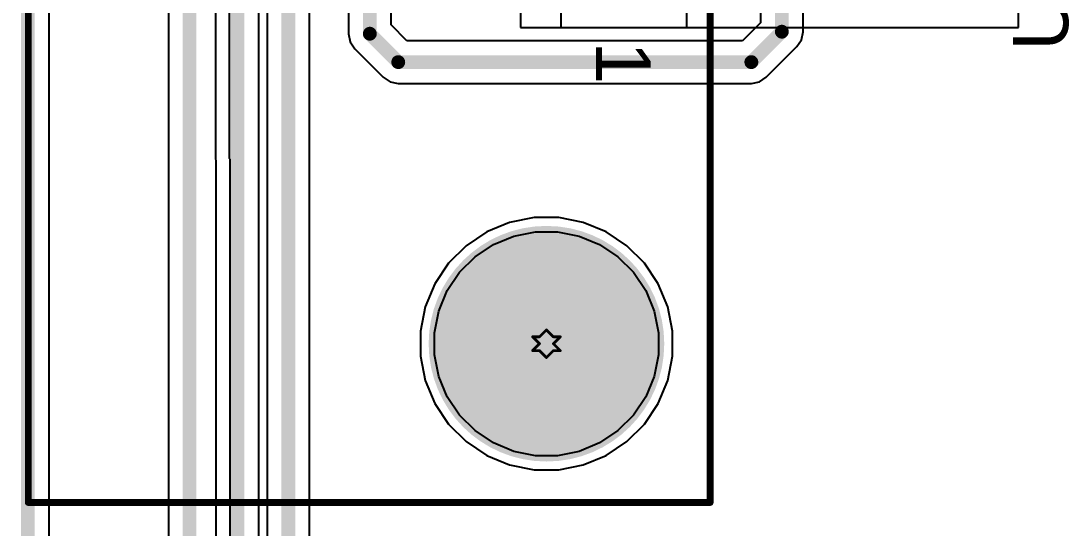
# Model space of a CAD drawing. Header units: inches. Extents: x -4 to 338, y -3 to 155.
# Drawn here: x -3.71 to 15.51, y 31.97 to 41.27 of the extents above; entities that cross this region are included whole.
import ezdxf

# ---------------------------------------------------------------- set-up
doc = ezdxf.new("R2010")
doc.units = ezdxf.units.IN
for name, color, linetype in [('Board Outline', 216, 'Continuous'), ('Bottom Layer', 5, 'Continuous'), ('Bottom Solder', 6, 'Continuous'), ('Drill Drawing', 1, 'Continuous'), ('Multi-Layer', 9, 'Continuous'), ('Pad Holes', 156, 'Continuous'), ('Top Layer', 1, 'Continuous'), ('Top Overlay', 2, 'Continuous'), ('Top Solder', 216, 'Continuous')]:
    doc.layers.add(name, color=color, linetype=linetype)
doc.styles.add('Arial', font='', dxfattribs={"height": 0.2})
doc.styles.get('Arial').set_extended_font_data('Arial')

# ---------------------------------------------------------------- blocks, each defined once
blk = doc.blocks.new('A_DF_09_A_KG_T2S_23')
at = {"layer": 'Bottom Layer'}
h = blk.add_hatch(color=5, dxfattribs=at)
edge = h.paths.add_edge_path()
edge.add_arc((12.495, 0), 2.058, 0, 360)
at = {"layer": 'Bottom Solder'}
h = blk.add_hatch(color=6, dxfattribs=at)
edge = h.paths.add_edge_path()
edge.add_arc((12.495, 0), 2.16, 0, 360)
at = {"layer": 'Multi-Layer'}
h = blk.add_hatch(color=9, dxfattribs=at)
edge = h.paths.add_edge_path()
edge.add_arc((12.495, 0), 2.058, 0, 360)
at = {"layer": 'Pad Holes'}
h = blk.add_hatch(color=7, dxfattribs=at)
edge = h.paths.add_edge_path()
edge.add_arc((12.495, 0), 1.55, 0, 360)
at = {"layer": 'Top Layer'}
h = blk.add_hatch(color=1, dxfattribs=at)
edge = h.paths.add_edge_path()
edge.add_arc((12.495, 0), 2.058, 0, 360)
at = {"layer": 'Top Solder'}
h = blk.add_hatch(color=216, dxfattribs=at)
edge = h.paths.add_edge_path()
edge.add_arc((12.495, 0), 2.16, 0, 360)
at = {"layer": 'Top Overlay'}
for points in [[(15.405, 3, 0.127, 0.127, 0), (-15.405, 3, 0.127, 0.127, 0)], [(15.405, -9.5, 0.127, 0.127, 0), (15.405, 3, 0.127, 0.127, 0)], [(15.405, -9.5, 0.127, 0.127, 0), (-15.405, -9.5, 0.127, 0.127, 0)]]:
    blk.add_lwpolyline(points, format="xyseb", dxfattribs=at)
for points in [[(15.373, 3, 0.0635, 0.0635, 1), (15.437, 3, 0.0635, 0.0635, 1)], [(15.373, 3, 0.0635, 0.0635, 1), (15.437, 3, 0.0635, 0.0635, 1)], [(15.373, -9.5, 0.0635, 0.0635, 1), (15.437, -9.5, 0.0635, 0.0635, 1)], [(15.373, -9.5, 0.0635, 0.0635, 1), (15.437, -9.5, 0.0635, 0.0635, 1)]]:
    blk.add_lwpolyline(points, format="xyseb", close=True, dxfattribs=at)
at = {"layer": 'Top Overlay', "style": 'Arial'}
blk.add_text('1', height=1, dxfattribs=at).set_placement((6.956, 0.911))

msp = doc.modelspace()

# ---------------------------------------------------------------- linework, layer by layer
at = {"layer": 'Board Outline'}
msp.add_lwpolyline([(-3.581, 94.077, 0.254, 0.254, 0), (-3.581, 1.34, 0.254, 0.254, 0)], format="xyseb", dxfattribs=at)
at = {"layer": 'Bottom Layer'}
for p, q in [((14.58, 41.148), (14.58, 96.266)), ((-3.192, 1.34), (-3.192, 94.077)), ((5.452, 44.581), (5.452, 41.148)), ((-0.142, 44.578), (-0.142, 38.745)), ((0.117, 38.745), (0.117, 44.578)), ((5.452, 41.148), (14.58, 41.148)), ((-0.142, 38.745), (-0.132, 38.696)), ((-0.132, 38.696), (-0.132, 23.444)), ((0.127, 38.735), (0.117, 38.745)), ((0.127, 23.444), (0.127, 38.735)), ((5.252, 37.573), (4.832, 37.399)), ((5.699, 37.662), (5.252, 37.573)), ((6.154, 37.662), (5.699, 37.662)), ((6.601, 37.573), (6.154, 37.662)), ((7.022, 37.399), (6.601, 37.573)), ((4.832, 37.399), (4.453, 37.146)), ((4.954, 37.17), (5.328, 37.324)), ((5.328, 37.324), (5.725, 37.403)), ((5.725, 37.403), (6.129, 37.403)), ((6.129, 37.403), (6.526, 37.324)), ((6.526, 37.324), (6.899, 37.17)), ((7.401, 37.146), (7.022, 37.399)), ((4.453, 37.146), (4.131, 36.824)), ((4.618, 36.945), (4.954, 37.17)), ((6.899, 37.17), (7.235, 36.945)), ((7.723, 36.824), (7.401, 37.146)), ((4.332, 36.659), (4.618, 36.945)), ((7.235, 36.945), (7.521, 36.659)), ((4.131, 36.824), (3.878, 36.445)), ((7.976, 36.445), (7.723, 36.824)), ((4.107, 36.323), (4.332, 36.659)), ((7.521, 36.659), (7.746, 36.323)), ((3.878, 36.445), (3.704, 36.025)), ((3.953, 35.949), (4.107, 36.323)), ((7.746, 36.323), (7.901, 35.949)), ((8.15, 36.025), (7.976, 36.445)), ((3.704, 36.025), (3.615, 35.578)), ((3.874, 35.552), (3.953, 35.949)), ((7.901, 35.949), (7.98, 35.552)), ((8.239, 35.578), (8.15, 36.025)), ((3.615, 35.578), (3.615, 35.123)), ((3.874, 35.148), (3.874, 35.552)), ((7.98, 35.552), (7.98, 35.148)), ((8.239, 35.123), (8.239, 35.578)), ((3.615, 35.123), (3.704, 34.676)), ((3.953, 34.751), (3.874, 35.148)), ((7.98, 35.148), (7.901, 34.751)), ((8.15, 34.676), (8.239, 35.123)), ((3.704, 34.676), (3.878, 34.255)), ((4.107, 34.378), (3.953, 34.751)), ((7.901, 34.751), (7.746, 34.378)), ((7.976, 34.255), (8.15, 34.676)), ((3.878, 34.255), (4.131, 33.876)), ((4.332, 34.042), (4.107, 34.378)), ((7.746, 34.378), (7.521, 34.042)), ((7.723, 33.876), (7.976, 34.255)), ((4.618, 33.756), (4.332, 34.042)), ((7.521, 34.042), (7.235, 33.756)), ((4.131, 33.876), (4.453, 33.554)), ((7.401, 33.554), (7.723, 33.876)), ((4.954, 33.531), (4.618, 33.756)), ((7.235, 33.756), (6.899, 33.531)), ((4.453, 33.554), (4.832, 33.301)), ((5.328, 33.376), (4.954, 33.531)), ((6.899, 33.531), (6.526, 33.376)), ((7.022, 33.301), (7.401, 33.554)), ((4.832, 33.301), (5.252, 33.127)), ((5.725, 33.297), (5.328, 33.376)), ((6.129, 33.297), (5.725, 33.297)), ((6.526, 33.376), (6.129, 33.297)), ((6.601, 33.127), (7.022, 33.301)), ((5.252, 33.127), (5.699, 33.038)), ((6.154, 33.038), (6.601, 33.127)), ((5.699, 33.038), (6.154, 33.038))]:
    msp.add_line(p, q, dxfattribs=at)
at = {"layer": 'Drill Drawing'}
for points in [[(5.8, 35.477, 0.0508, 0.0508, 0), (5.927, 35.604, 0.0508, 0.0508, 0)], [(5.927, 35.604, 0.0508, 0.0508, 0), (6.054, 35.477, 0.0508, 0.0508, 0)], [(5.673, 35.477, 0.0508, 0.0508, 0), (5.8, 35.35, 0.0508, 0.0508, 0)], [(5.673, 35.477, 0.0508, 0.0508, 0), (5.8, 35.477, 0.0508, 0.0508, 0)], [(5.673, 35.223, 0.0508, 0.0508, 0), (5.8, 35.35, 0.0508, 0.0508, 0)], [(6.054, 35.477, 0.0508, 0.0508, 0), (6.181, 35.477, 0.0508, 0.0508, 0)], [(6.054, 35.35, 0.0508, 0.0508, 0), (6.181, 35.477, 0.0508, 0.0508, 0)], [(6.054, 35.35, 0.0508, 0.0508, 0), (6.181, 35.223, 0.0508, 0.0508, 0)], [(5.673, 35.223, 0.0508, 0.0508, 0), (5.8, 35.223, 0.0508, 0.0508, 0)], [(5.8, 35.223, 0.0508, 0.0508, 0), (5.927, 35.096, 0.0508, 0.0508, 0)], [(5.927, 35.096, 0.0508, 0.0508, 0), (6.054, 35.223, 0.0508, 0.0508, 0)], [(6.054, 35.223, 0.0508, 0.0508, 0), (6.181, 35.223, 0.0508, 0.0508, 0)]]:
    msp.add_lwpolyline(points, format="xyseb", dxfattribs=at)
for points in [[(5.914, 35.604, 0.0254, 0.0254, 1), (5.939, 35.604, 0.0254, 0.0254, 1)], [(5.914, 35.604, 0.0254, 0.0254, 1), (5.939, 35.604, 0.0254, 0.0254, 1)], [(5.66, 35.477, 0.0254, 0.0254, 1), (5.685, 35.477, 0.0254, 0.0254, 1)], [(5.66, 35.477, 0.0254, 0.0254, 1), (5.685, 35.477, 0.0254, 0.0254, 1)], [(5.787, 35.477, 0.0254, 0.0254, 1), (5.812, 35.477, 0.0254, 0.0254, 1)], [(5.787, 35.477, 0.0254, 0.0254, 1), (5.812, 35.477, 0.0254, 0.0254, 1)], [(5.787, 35.35, 0.0254, 0.0254, 1), (5.812, 35.35, 0.0254, 0.0254, 1)], [(5.787, 35.35, 0.0254, 0.0254, 1), (5.812, 35.35, 0.0254, 0.0254, 1)], [(6.041, 35.477, 0.0254, 0.0254, 1), (6.066, 35.477, 0.0254, 0.0254, 1)], [(6.041, 35.477, 0.0254, 0.0254, 1), (6.066, 35.477, 0.0254, 0.0254, 1)], [(6.041, 35.35, 0.0254, 0.0254, 1), (6.066, 35.35, 0.0254, 0.0254, 1)], [(6.041, 35.35, 0.0254, 0.0254, 1), (6.066, 35.35, 0.0254, 0.0254, 1)], [(6.168, 35.477, 0.0254, 0.0254, 1), (6.193, 35.477, 0.0254, 0.0254, 1)], [(6.168, 35.477, 0.0254, 0.0254, 1), (6.193, 35.477, 0.0254, 0.0254, 1)], [(5.66, 35.223, 0.0254, 0.0254, 1), (5.685, 35.223, 0.0254, 0.0254, 1)], [(5.66, 35.223, 0.0254, 0.0254, 1), (5.685, 35.223, 0.0254, 0.0254, 1)], [(5.787, 35.223, 0.0254, 0.0254, 1), (5.812, 35.223, 0.0254, 0.0254, 1)], [(5.787, 35.223, 0.0254, 0.0254, 1), (5.812, 35.223, 0.0254, 0.0254, 1)], [(6.041, 35.223, 0.0254, 0.0254, 1), (6.066, 35.223, 0.0254, 0.0254, 1)], [(6.041, 35.223, 0.0254, 0.0254, 1), (6.066, 35.223, 0.0254, 0.0254, 1)], [(6.168, 35.223, 0.0254, 0.0254, 1), (6.193, 35.223, 0.0254, 0.0254, 1)], [(6.168, 35.223, 0.0254, 0.0254, 1), (6.193, 35.223, 0.0254, 0.0254, 1)], [(5.914, 35.096, 0.0254, 0.0254, 1), (5.939, 35.096, 0.0254, 0.0254, 1)], [(5.914, 35.096, 0.0254, 0.0254, 1), (5.939, 35.096, 0.0254, 0.0254, 1)]]:
    msp.add_lwpolyline(points, format="xyseb", close=True, dxfattribs=at)
at = {"layer": 'Top Layer'}
for p, q in [((-3.192, 1.34), (-3.192, 94.077)), ((-1.005, 55.603), (-1.005, 27.425)), ((0.651, 28.218), (0.651, 54.305)), ((0.808, 53.543), (0.808, 28.841)), ((1.585, 29.002), (1.585, 53.382)), ((2.3, 51.534), (2.3, 41.034)), ((3.077, 41.195), (3.077, 51.373)), ((9.854, 45.323), (9.854, 41.232)), ((10.631, 41.071), (10.631, 45.162)), ((6.193, 43.459), (6.193, 41.151)), ((8.501, 41.151), (8.501, 43.459)), ((3.37, 40.901), (3.077, 41.195)), ((6.193, 41.151), (8.501, 41.151)), ((9.854, 41.232), (9.523, 40.901)), ((2.3, 41.034), (2.329, 40.885)), ((10.601, 40.923), (10.631, 41.071)), ((2.329, 40.885), (2.414, 40.759)), ((2.414, 40.759), (2.935, 40.238)), ((9.523, 40.901), (3.37, 40.901)), ((9.958, 40.238), (10.517, 40.797)), ((10.517, 40.797), (10.601, 40.923)), ((2.935, 40.238), (3.061, 40.154)), ((9.832, 40.154), (9.958, 40.238)), ((3.061, 40.154), (3.209, 40.124)), ((3.209, 40.124), (9.684, 40.124)), ((9.684, 40.124), (9.832, 40.154))]:
    msp.add_line(p, q, dxfattribs=at)
for points in [[(-0.617, 27.425, 0.254, 0.254, 0), (-0.617, 55.603, 0.254, 0.254, 0)], [(0.262, 28.057, 0.254, 0.254, 0), (0.262, 54.466, 0.254, 0.254, 0)], [(1.196, 28.841, 0.254, 0.254, 0), (1.196, 53.543, 0.254, 0.254, 0)], [(2.688, 41.034, 0.254, 0.254, 0), (2.688, 51.534, 0.254, 0.254, 0)], [(10.242, 41.071, 0.254, 0.254, 0), (10.242, 45.323, 0.254, 0.254, 0)], [(2.688, 41.034, 0.254, 0.254, 0), (3.209, 40.513, 0.254, 0.254, 0)], [(9.684, 40.513, 0.254, 0.254, 0), (10.242, 41.071, 0.254, 0.254, 0)], [(3.209, 40.513, 0.254, 0.254, 0), (9.684, 40.513, 0.254, 0.254, 0)]]:
    msp.add_lwpolyline(points, format="xyseb", dxfattribs=at)
for points in [[(2.625, 41.034, 0.127, 0.127, 1), (2.752, 41.034, 0.127, 0.127, 1)], [(2.625, 41.034, 0.127, 0.127, 1), (2.752, 41.034, 0.127, 0.127, 1)], [(10.179, 41.071, 0.127, 0.127, 1), (10.306, 41.071, 0.127, 0.127, 1)], [(10.179, 41.071, 0.127, 0.127, 1), (10.306, 41.071, 0.127, 0.127, 1)], [(3.146, 40.513, 0.127, 0.127, 1), (3.273, 40.513, 0.127, 0.127, 1)], [(3.146, 40.513, 0.127, 0.127, 1), (3.273, 40.513, 0.127, 0.127, 1)], [(9.62, 40.513, 0.127, 0.127, 1), (9.747, 40.513, 0.127, 0.127, 1)], [(9.62, 40.513, 0.127, 0.127, 1), (9.747, 40.513, 0.127, 0.127, 1)]]:
    msp.add_lwpolyline(points, format="xyseb", close=True, dxfattribs=at)

# ---------------------------------------------------------------- block references
at = {"rotation": 270}
msp.add_blockref('A_DF_09_A_KG_T2S_23', (5.927, 47.845), dxfattribs=at)

# ---------------------------------------------------------------- texts
at = {"layer": 'Top Overlay', "style": 'Arial'}
msp.add_text('U1', height=1.016, rotation=90, dxfattribs=at).set_placement((15.494, 40.725))

doc.saveas('drawing.dxf')
